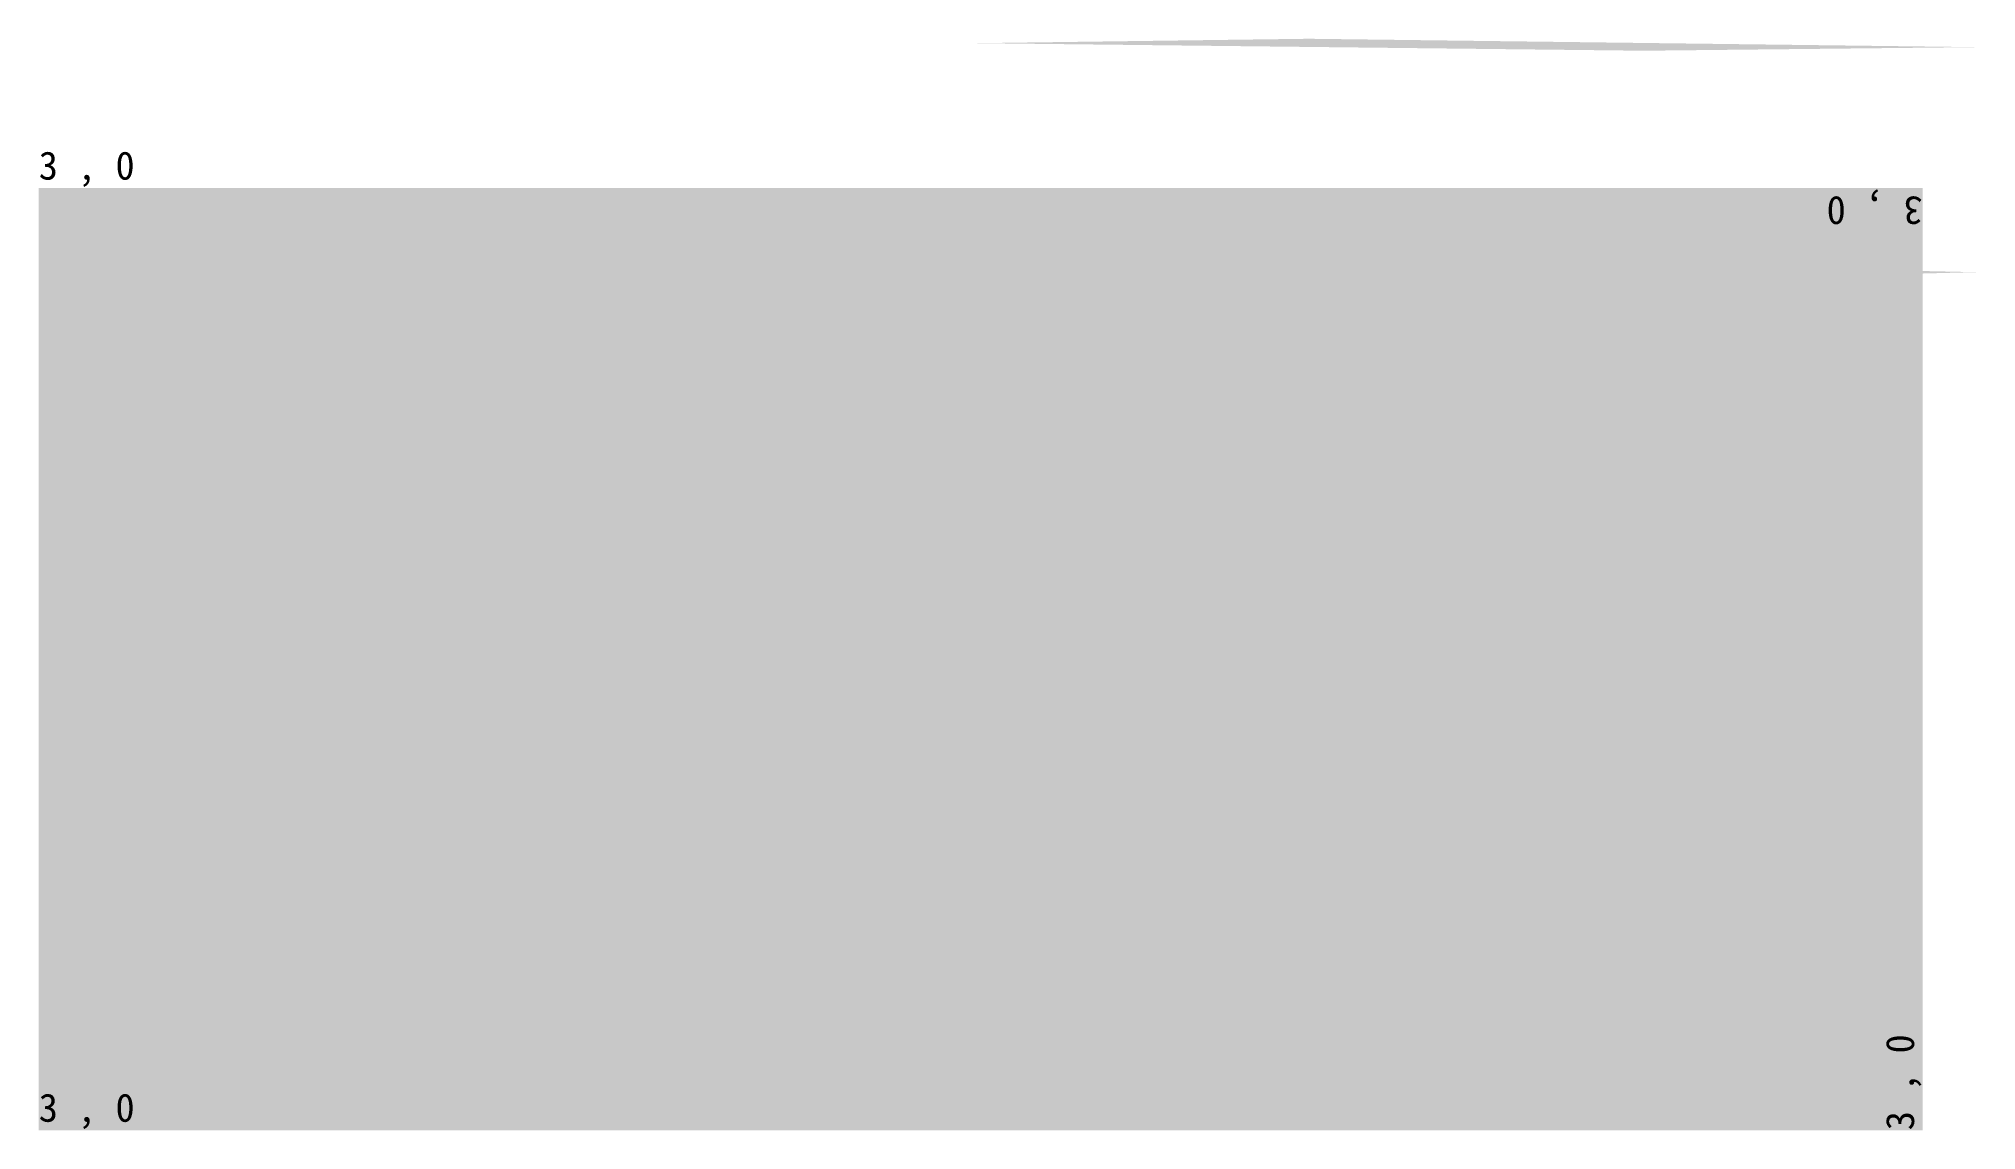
# Model space of a CAD drawing. Units: millimetres at full size, sheet at 1:100. Extents: x -9429 to 3165, y -6551 to 542.
import ezdxf
from ezdxf.enums import TextEntityAlignment as Align

# ---------------------------------------------------------------- set-up
doc = ezdxf.new("R2010")
doc.units = ezdxf.units.MM
doc.header["$LTSCALE"] = 100
doc.layers.add('0-0', color=6, linetype='Continuous')
doc.styles.add('ＭＳ ゴシック', font='')
doc.styles.get('ＭＳ ゴシック').set_extended_font_data('MS Gothic')

msp = doc.modelspace()

# ---------------------------------------------------------------- linework, layer by layer
at = {"layer": '0-0', "color": 7}
for points in [[(-3332.8, 513.2), (1004.6, 464.1), (-1173, 541.9), (3165.4, 487.4)], [(-9428.6, -428.6), (2816.3, -428.6), (-9428.6, -6551), (2816.3, -6551)], [(-3332.8, -1026.5), (1004.6, -928.2), (-1173, -1083.8), (3165.4, -974.9)]]:
    msp.add_solid(points, dxfattribs=at)

# ---------------------------------------------------------------- texts
at = {"layer": '0-0', "style": 'ＭＳ ゴシック'}
for p in [(-9428.6, -428.6), (-9428.6, -6551)]:
    msp.add_text('3 , 0', height=183.3, dxfattribs=at).set_placement(p, align=Align.BOTTOM_LEFT)
for rotation, p in [(180, (2816.3, -428.6)), (90, (2816.3, -6551))]:
    msp.add_text('3 , 0', height=183.3, rotation=rotation, dxfattribs=at).set_placement(p, align=Align.BOTTOM_LEFT)

doc.saveas('drawing.dxf')
